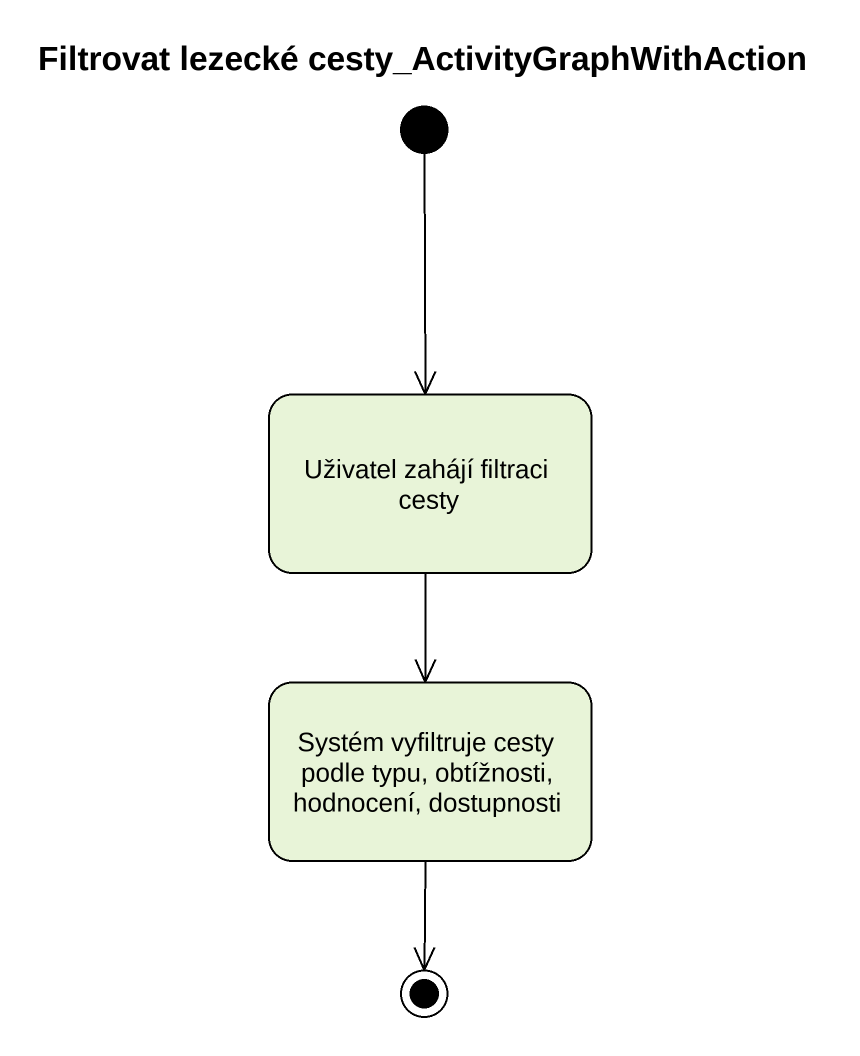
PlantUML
@startuml
title Filtrovat lezecké cesty_ActivityGraphWithAction
hide empty description
state "Uživatel zahájí filtraci cesty" as Uživatel_zahájí_filtraci
state "Systém vyfiltruje cesty podle typu, obtížnosti, hodnocení, dostupnosti" as Systém_vyfiltruje_cesty
[*] --> Uživatel_zahájí_filtraci
Uživatel_zahájí_filtraci --> Systém_vyfiltruje_cesty
Systém_vyfiltruje_cesty --> [*]
@enduml
